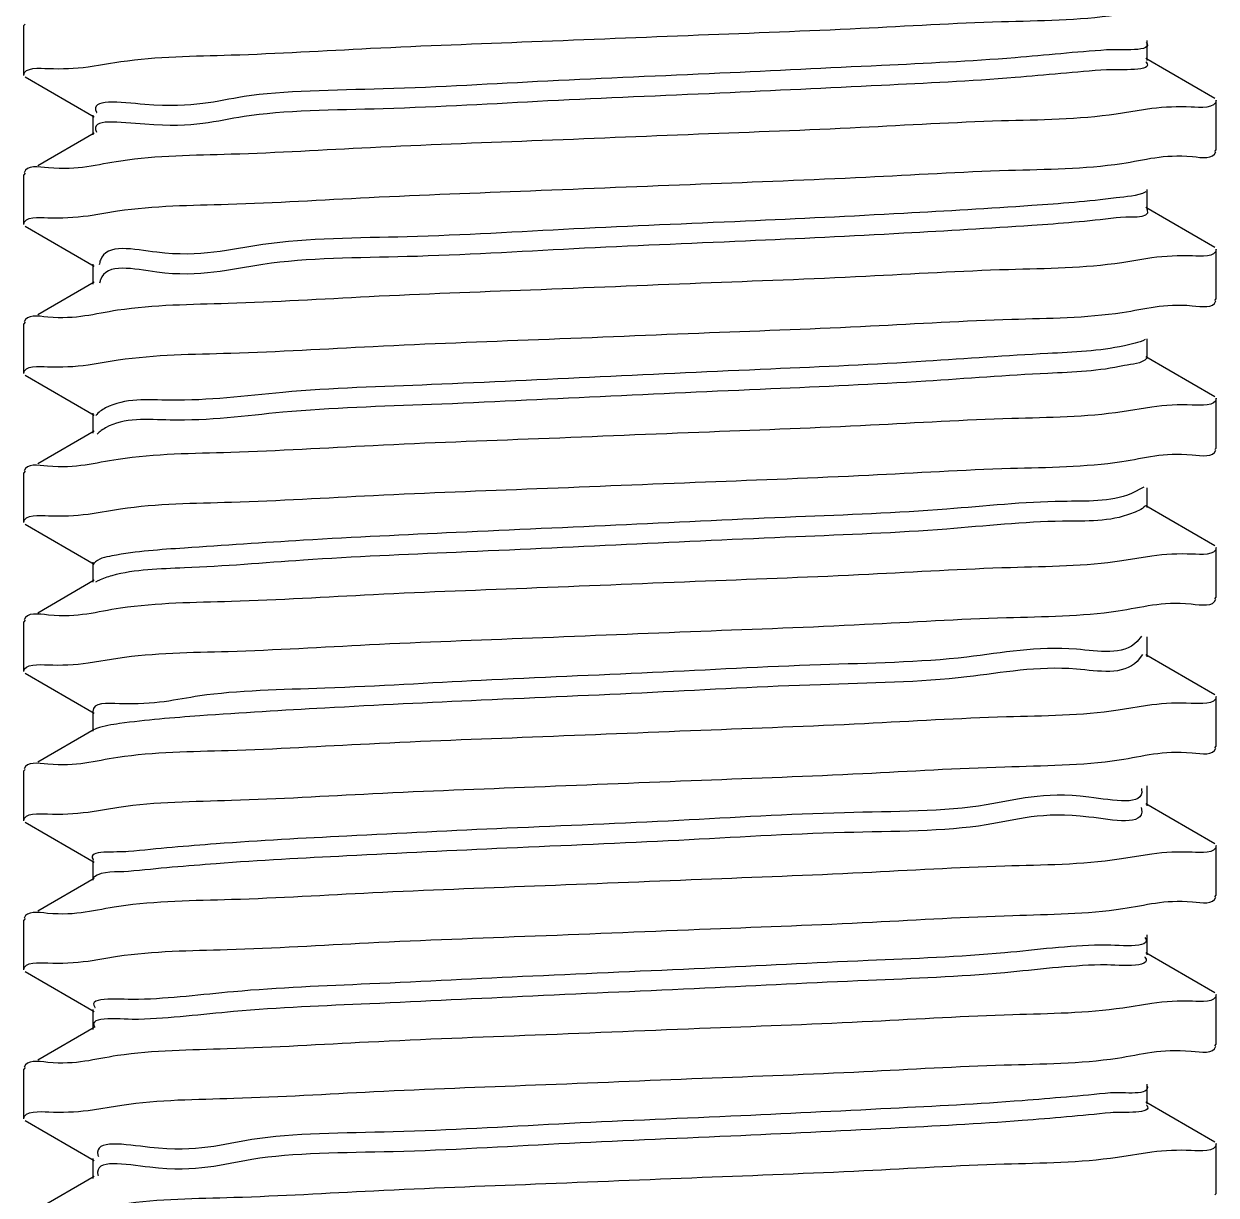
# Model space of a CAD drawing. Header units: millimetres. Extents: x -633009578 to 5705885, y -633235091 to 2571734.
# Drawn here: x 2454248.4 to 2454355.8, y 2001373.7 to 2001479.2 of the extents above; entities that cross this region are included whole.
import ezdxf

# ---------------------------------------------------------------- set-up
doc = ezdxf.new("R2010")
doc.units = ezdxf.units.MM
doc.header["$LTSCALE"] = 1000
doc.header["$MEASUREMENT"] = 0
doc.layers.get('0').update_dxf_attribs({"color": 9})
doc.layers.add('E-WIRE-系统', color=3, linetype='Continuous')

# ---------------------------------------------------------------- blocks, each defined once
blk = doc.blocks.new('G$CF4FACE3C')
at = {"layer": 'E-WIRE-系统'}
for p, q in [((-9834.295830443967, 4525.868833800429), (-9834.410707910778, 4525.735922302236)), ((-9834.410707910778, 4521.690281652263), (-9834.410707910778, 4525.735922302236)), ((-9742.921136794146, 4522.903973853565), (-9742.921136794146, 4524.522230100352)), ((-9829.173313749256, 4522.385586780147), (-9826.525465380168, 4522.806704020943)), ((-9737.430210183142, 4519.800372849568), (-9743.050910881022, 4523.054186499561)), ((-9834.295780488988, 4521.557341265609), (-9828.675176079152, 4518.303583316039)), ((-9742.558079106733, 4518.986837566714), (-9745.45056950464, 4518.532961154939)), ((-9737.315332685597, 4515.62182070117), (-9737.315332685597, 4519.667461348348)), ((-9828.804903831799, 4518.45376914728), (-9828.804903831799, 4516.835512901074)), ((-9828.675129754702, 4516.985725546954), (-9833.275768600171, 4514.322271605488)), ((-9737.430260146968, 4515.488880313816), (-9737.315332685597, 4515.62182070117)), ((-9834.295830443967, 4513.731911896612), (-9834.410707910778, 4513.599000396556)), ((-9834.410707910778, 4509.553359768935), (-9834.410707910778, 4513.599000396556)), ((-9742.921136794146, 4510.767051949049), (-9742.921136794146, 4512.385308195255)), ((-9829.179766550427, 4510.263426778023), (-9826.77248811163, 4510.65166073374)), ((-9737.430210183142, 4507.66345096624), (-9743.050910881022, 4510.917264594347)), ((-9834.295780488988, 4509.420419361326), (-9828.675176079152, 4506.166661410942)), ((-9737.315332685597, 4503.484898805735), (-9737.315332685597, 4507.530539444531)), ((-9828.804903831799, 4506.316847243463), (-9828.804903831799, 4504.69859099586)), ((-9742.547235379927, 4506.824192642351), (-9745.007324954728, 4506.428271240438)), ((-9828.675129754702, 4504.848803642555), (-9833.275768600171, 4502.185349701787)), ((-9828.206113582477, 4504.945263574249), (-9828.247637913562, 4504.769589730073)), ((-9737.430260146968, 4503.351958408719), (-9737.315332685597, 4503.484898805735)), ((-9834.295830443967, 4501.594990003272), (-9834.410707910778, 4501.46207849076)), ((-9834.410707910778, 4497.416437864653), (-9834.410707910778, 4501.46207849076)), ((-9742.921136794146, 4498.630130045232), (-9742.921136794146, 4500.248386290274)), ((-9829.179302059114, 4498.124189436669), (-9826.74039849313, 4498.517107872525)), ((-9737.430210183142, 4495.526529040304), (-9743.050910881022, 4498.78034269053)), ((-9834.295780488988, 4497.283497466124), (-9828.675176079152, 4494.029739507125)), ((-9742.546483693179, 4494.683899774333), (-9744.958255425561, 4494.29496909061)), ((-9737.315332685597, 4491.347976901452), (-9737.315332685597, 4495.393617538852)), ((-9828.804903831799, 4494.179925338249), (-9828.804903831799, 4492.561669102521)), ((-9828.675129754702, 4492.711881736876), (-9833.275768600171, 4490.048427839414)), ((-9828.264712940669, 4492.646394347074), (-9828.446766039124, 4492.48512993881)), ((-9828.208617828786, 4492.690205814433), (-9828.264712940669, 4492.646394347074)), ((-9737.430260146968, 4491.215036514797), (-9737.315332685597, 4491.347976901452)), ((-9834.295830443967, 4489.458068088279), (-9834.410707910778, 4489.325156587642)), ((-9834.410707910778, 4485.279515959439), (-9834.410707910778, 4489.325156587642)), ((-9743.19283567369, 4488.151442119502), (-9744.218441538513, 4487.635446153348)), ((-9742.921136794146, 4486.493208148982), (-9742.921136794146, 4488.111464386457)), ((-9829.173208279768, 4485.975183078554), (-9826.534585822606, 4486.39527391002)), ((-9737.430210183142, 4483.389607135789), (-9743.050910881022, 4486.64342078683)), ((-9834.295780488988, 4485.146575562307), (-9828.675176079152, 4481.892817602726)), ((-9737.315332685597, 4479.211054996471), (-9737.315332685597, 4483.256695635035)), ((-9828.804903831799, 4482.0430034335), (-9828.804903831799, 4480.424747197074)), ((-9742.547749852063, 4482.549737456138), (-9745.000600822037, 4482.154922845308)), ((-9828.675129754702, 4480.574959833059), (-9833.275768600171, 4477.911505934433)), ((-9828.392825158779, 4480.537645566626), (-9828.588045890676, 4480.434082270251)), ((-9828.316369093256, 4480.572429339518), (-9828.392825158779, 4480.537645566626)), ((-9737.430260146968, 4479.078114609816), (-9737.315332685597, 4479.211054996471)), ((-9834.295830443967, 4477.321146182599), (-9834.410707910778, 4477.188234682544)), ((-9834.410707910778, 4473.14259405504), (-9834.410707910778, 4477.188234682544)), ((-9743.391695093364, 4476.036534612416), (-9743.748052475974, 4475.594849012443)), ((-9742.921136794146, 4474.356286245165), (-9742.921136794146, 4475.97454248264)), ((-9829.179563649697, 4473.852432568441), (-9826.770078399219, 4474.241073058802)), ((-9743.319198021432, 4474.548629585537), (-9743.748052475974, 4473.976592743653)), ((-9737.430210183142, 4471.252685230691), (-9743.050910881022, 4474.50649890292)), ((-9834.295780488988, 4473.009653658024), (-9828.675176079152, 4469.75589569693)), ((-9742.555262250826, 4470.43043055397), (-9745.300601985073, 4469.996087291162)), ((-9737.315332685597, 4467.074133092654), (-9737.315332685597, 4471.119773730636)), ((-9828.804903831799, 4469.906081529683), (-9828.804903831799, 4468.287825293257)), ((-9828.675129754702, 4468.438037939719), (-9833.275768600171, 4465.774583988008)), ((-9828.48794185021, 4468.503614449059), (-9828.668999039335, 4468.426468784106)), ((-9737.430260146968, 4466.941192705999), (-9737.315332685597, 4467.074133092654)), ((-9834.295830443967, 4465.184224278084), (-9834.410707910778, 4465.051312779426)), ((-9834.410707910778, 4461.005672129453), (-9834.410707910778, 4465.051312779426)), ((-9743.393487676047, 4463.616444227868), (-9743.38236782956, 4463.55425189028)), ((-9742.921136794146, 4462.219364341348), (-9742.921136794146, 4463.837620599312)), ((-9829.178680365905, 4461.710441312869), (-9826.688790189335, 4462.110142724472)), ((-9743.414189709583, 4462.083690815722), (-9743.38236782956, 4461.935995653854)), ((-9737.430210183142, 4459.115763325593), (-9743.050910881022, 4462.369576996542)), ((-9834.295780488988, 4460.872731742798), (-9828.675176079152, 4457.618973803241)), ((-9737.315332685597, 4454.937211176264), (-9737.315332685597, 4458.982851836947)), ((-9828.804903831799, 4457.769159635645), (-9828.804903831799, 4456.150903388858)), ((-9742.551363011124, 4458.288064017077), (-9745.199968003435, 4457.866473686416)), ((-9828.675129754702, 4456.301116035436), (-9833.275768600171, 4453.637662084191)), ((-9737.430260146968, 4454.804270791006), (-9737.315332685597, 4454.937211176264)), ((-9834.295830443967, 4453.047302374383), (-9834.410707910778, 4452.914390884922)), ((-9834.410707910778, 4448.868750246824), (-9834.410707910778, 4452.914390884922)), ((-9742.921136794146, 4450.082442436251), (-9742.921136794146, 4451.700698695029)), ((-9829.180044150446, 4449.579904002487), (-9826.788768208353, 4449.965847598971)), ((-9737.430210183142, 4446.978841442964), (-9743.050910881022, 4450.232655092725)), ((-9834.295780488988, 4448.735809838981), (-9828.675176079152, 4445.482051900006)), ((-9742.545255518286, 4446.133247570251), (-9744.912351074629, 4445.750677387114)), ((-9737.315332685597, 4442.800289283856), (-9737.315332685597, 4446.845929932431)), ((-9828.804903831799, 4445.632237732527), (-9828.804903831799, 4444.013981484459)), ((-9828.675129754702, 4444.164194129757), (-9833.275768600171, 4441.500740221934)), ((-9737.430260146968, 4442.667348885443), (-9737.315332685597, 4442.800289283856)), ((-9834.295830443967, 4440.910380480578), (-9834.410707910778, 4440.777468980523)), ((-9834.410707910778, 4436.731828342308), (-9834.410707910778, 4440.777468980523)), ((-9742.921136794146, 4437.945520531852), (-9742.921136794146, 4439.563776769559)), ((-9829.17095800303, 4437.420985630248), (-9826.422137443908, 4437.855753828655)), ((-9737.430210183142, 4434.841919537866), (-9743.050910881022, 4438.095733188209)), ((-9834.295780488988, 4436.598887945293), (-9828.675176079152, 4433.345129995607)), ((-9737.315332685597, 4430.66336737934), (-9737.315332685597, 4434.709008027334)), ((-9828.804903831799, 4433.495315815671), (-9828.804903831799, 4431.877059579943)), ((-9742.556194119854, 4434.023188391118), (-9745.360450072447, 4433.580995142227)), ((-9828.675129754702, 4432.027272215928), (-9833.275768600171, 4429.363818316837)), ((-9737.430260146968, 4430.530426991521), (-9737.315332685597, 4430.66336737934))]:
    blk.add_line(p, q, dxfattribs=at)
for points, start_tangent, end_tangent in [([(-9826.525465381332, 4522.806704020943), (-9817.538573611062, 4523.351437412784), (-9806.169888439123, 4523.890891470131), (-9793.043143588351, 4524.43777222163), (-9779.475421414012, 4524.979405708495), (-9766.283437009435, 4525.526392785483), (-9754.798492020462, 4526.065730251255), (-9745.450569506036, 4526.62424243032)], (0.9892621185660496, 0.1461521835961982), (0.9892902315689036, 0.1459617680166005)), ([(-9746.244857417652, 4523.757237535552), (-9753.695424706908, 4523.123521855683), (-9764.577233824413, 4522.489806237048), (-9777.729547807481, 4521.856090588495), (-9791.749440157088, 4521.222374971141), (-9805.141441971762, 4520.588659344125), (-9816.477059812983, 4519.954943685443), (-9824.547150018625, 4519.321228056564), (-9828.490894964663, 4518.687512396602), (-9828.471394693479, 4518.653040304664)], (-0.9977996236733992, -0.0663016666318321), (0.5129157916369126, -0.8584389265405323)), ([(-9743.023178979056, 4524.394592333236), (-9746.244857417652, 4523.757237535552)], (0.6314956095733805, -0.7753794523259016), (-0.9977996237884895, -0.06630166488475162)), ([(-9743.038347665453, 4522.793592875241), (-9743.020266439533, 4522.772696896223), (-9746.244857417652, 4522.138981268508)], (0.6855782329955709, -0.7279989604034532), (-0.9977996234175907, -0.06630167046446594)), ([(-9834.410707910778, 4521.690281652263), (-9832.40677434532, 4522.247219071607)], (0, 1.000000000000516), (0.9992283653508472, -0.03927688731236167)), ([(-9832.40677434532, 4522.247219071607), (-9829.173313749256, 4522.38558678038)], (0.999228365015791, -0.03927689585440395), (0.9918130107597952, 0.1276986753593946)), ([(-9746.244857417652, 4522.138981268508), (-9753.695424706908, 4521.505265618558), (-9764.577233824413, 4520.871549990843), (-9777.729547807481, 4520.237834320986), (-9791.749440157088, 4519.604118714342), (-9805.141441971762, 4518.970403087209), (-9816.477059812983, 4518.336687427596), (-9824.547150018625, 4517.70297180966), (-9828.490894964663, 4517.069256140036)], (-0.9977996236716723, -0.06630166665066609), (0.4700278503034333, -0.8826515846814387)), ([(-9739.357972592814, 4519.105133029516), (-9742.558079106733, 4518.986837566714)], (-0.9991220558176864, 0.0418941234514105), (-0.9928048543359373, -0.119743564368468)), ([(-9737.315332685597, 4519.667461348581), (-9739.357972592814, 4519.105133029516)], (0, -0.9999999999999976), (-0.999122055896079, 0.04189412159169558)), ([(-9745.450569506036, 4518.532961154939), (-9754.798492020462, 4517.974448974244), (-9766.283437009435, 4517.435111519182), (-9779.475421414012, 4516.888124432298), (-9793.043143588351, 4516.346490944852), (-9806.169888439123, 4515.799610193935), (-9817.538573611062, 4515.260156136239), (-9826.525465381332, 4514.715422766982)], (-0.9892902315691239, -0.1459617680168336), (-0.9892621185682998, -0.1461521835808013)), ([(-9828.495539883152, 4517.078128065914), (-9828.490894964663, 4517.069256140036)], (0.4575139749596397, -0.8892024307037873), (0.4700268008763278, -0.8826521436107816)), ([(-9745.007324954728, 4514.51955250802), (-9739.255131435813, 4515.073929227539), (-9737.33938389225, 4515.459331683698)], (0.9890598854422985, 0.1475145518515115), (0.3092173289230281, 0.9509914003261402)), ([(-9826.525465381332, 4514.715422766982), (-9832.40677434532, 4514.155937814619), (-9834.387767712586, 4513.760502647958)], (-0.9892621187240208, -0.14615218252982), (-0.2969534267559162, -0.9548919636993679)), ([(-9826.772488110699, 4510.651660733856), (-9817.783328192076, 4511.201627781149), (-9806.287218130892, 4511.748826742871), (-9793.155578865437, 4512.296326114563), (-9779.28910671454, 4512.849963989924), (-9765.84452861175, 4513.408597492496), (-9754.222784780199, 4513.958811425953), (-9745.007324954728, 4514.51955250802)], (0.9890962646520455, 0.1472704289791257), (0.989059885429645, 0.147514551940149)), ([(-9743.035654446343, 4512.207926116535), (-9745.468397793127, 4511.716640393832)], (-0.8727772854999568, -0.488118643276727), (-0.9909104624770929, -0.1345230662434258)), ([(-9745.468397793127, 4511.716640393832), (-9752.317428698996, 4511.082924766117), (-9762.74468901055, 4510.449209096492), (-9775.637927404605, 4509.815493489848), (-9789.62185243261, 4509.181777819875), (-9803.204831665847, 4508.54806220287), (-9814.938000655267, 4507.914346574456), (-9823.569809772074, 4507.280630915659), (-9828.17952429573, 4506.646915296675), (-9828.267074792879, 4506.25695134711)], (-0.9909104626906663, -0.1345230646791417), (-0.1106818409217996, -0.9938558899969684)), ([(-9834.410707910778, 4509.553359768935), (-9832.466527598444, 4510.101873869658)], (0, 0.9999999999993514), (0.9993584967694645, -0.03581333459143601)), ([(-9832.466527598444, 4510.101873869658), (-9829.179766551591, 4510.263426778023)], (0.9993584969182201, -0.03581333042864161), (0.9907634817842679, 0.1356013390872779)), ([(-9745.468397793127, 4510.098384147626), (-9752.317428698996, 4509.464668518747), (-9762.74468901055, 4508.830952860531), (-9775.637927404605, 4508.19723723107), (-9789.62185243261, 4507.563521572971), (-9803.204831665847, 4506.929805944092), (-9814.938000655267, 4506.296090327553), (-9823.569809772074, 4505.662374667008), (-9828.17952429573, 4505.028659039875), (-9828.194445993053, 4504.983769366634)], (-0.9909104626633141, -0.1345230648785578), (-0.3014814456780232, -0.9534720435349751)), ([(-9742.939055191819, 4510.755848971428), (-9742.928166384343, 4510.732099744375), (-9745.468397793127, 4510.098384147626)], (0.5301348120459758, -0.8479133687980952), (-0.990910462137851, -0.1345230687497986)), ([(-9737.315332685597, 4507.530539444764), (-9739.255131435813, 4506.982647960656)], (0, -1.000000000000476), (-0.9993548077206076, 0.03591612849069213)), ([(-9745.007324954728, 4506.428271240438), (-9754.222784780199, 4505.867530138581), (-9765.84452861175, 4505.317316227476), (-9779.28910671454, 4504.758682713611), (-9793.155578865437, 4504.205044848262), (-9806.287218130892, 4503.6575454782), (-9817.783328192076, 4503.11034652486), (-9826.772488110699, 4502.560379456845)], (-0.989059885432684, -0.1475145519179885), (-0.9890962646536425, -0.1472704289678246)), ([(-9739.255131435813, 4506.982647960656), (-9742.547235379927, 4506.824192642584)], (-0.999354807783236, 0.03591612673442624), (-0.9909746306386085, -0.1340495484110159)), ([(-9828.194445993053, 4504.983769366634), (-9828.206113582477, 4504.945263574249)], (-0.3014815877586687, -0.9534719986955116), (-0.2786259319997066, -0.9603997032663166)), ([(-9744.958255425561, 4502.38625035563), (-9739.26307307207, 4502.935879359371), (-9737.339267256204, 4503.3225084109)], (0.9890862293011506, 0.1473378125465279), (0.3079255267271538, 0.9514104634649528)), ([(-9826.772488110699, 4502.560379456845), (-9832.466527598444, 4502.010592593462), (-9834.386728670914, 4501.624468719005)], (-0.9890962651272084, -0.1472704257873822), (-0.3084878478302377, -0.9512282837169436)), ([(-9826.74039849313, 4498.517107872758), (-9817.56700577191, 4499.076100310427), (-9805.953965201275, 4499.626495557022), (-9792.489477487048, 4500.18618436798), (-9778.569676061627, 4500.741964088636), (-9765.462611230556, 4501.288388621761), (-9753.963816677686, 4501.835516593303), (-9744.958255425561, 4502.38625035563)], (0.9890585497204976, 0.1475235073623299), (0.989086229561332, 0.147337810802749)), ([(-9744.792365625734, 4499.676043253043), (-9751.02283231169, 4499.042327624862), (-9760.96962000453, 4498.408611996565), (-9773.571728197392, 4497.774896348943), (-9787.484919653507, 4497.141180720064), (-9801.225106928963, 4496.507465061382), (-9813.326656505698, 4495.873749432387), (-9822.498724508332, 4495.240033804672), (-9827.762948077172, 4494.60631815542), (-9828.545482423156, 4493.990036698407)], (-0.9756922870820914, -0.2191450682283989), (-0.5906480075399165, -0.8069293223009861)), ([(-9743.096704126569, 4500.182385685272), (-9744.792365625734, 4499.676043253043)], (-0.8782443071533445, -0.4782122300315965), (-0.9756922863196688, -0.2191450716282216)), ([(-9742.96126061352, 4498.663552251994), (-9744.792365625734, 4498.057786984486)], (-0.640022603275848, -0.7683560810571559), (-0.9756922860693152, -0.2191450727354833)), ([(-9834.410707910778, 4497.416437864653), (-9832.472985218512, 4497.964034089935)], (0, 0.9999999999996163), (0.9993615802190517, -0.03572718828750207)), ([(-9832.472985218512, 4497.964034089935), (-9829.179302060744, 4498.124189436669)], (0.9993615800578755, -0.03572719278344508), (0.9908854934837875, 0.1347068624904439)), ([(-9744.792365625734, 4498.057786984486), (-9751.02283231169, 4497.424071377842), (-9760.96962000453, 4496.790355748846), (-9773.571728197392, 4496.156640090863), (-9787.484919653507, 4495.522924463847), (-9801.225106928963, 4494.889208803885), (-9813.326656505698, 4494.255493185599), (-9822.498724508332, 4493.621777557186), (-9827.762948077172, 4492.988061898388), (-9828.208617828786, 4492.690205814433)], (-0.975692287078307, -0.2191450682467137), (-0.7947539915668466, -0.6069317036473612)), ([(-9739.26307307207, 4494.844598092954), (-9742.546483693179, 4494.683899774333)], (-0.9993523945035623, 0.03598321274757863), (-0.9907914008999834, -0.1353971931088526)), ([(-9737.315332685597, 4495.393617538852), (-9739.26307307207, 4494.844598092954)], (0, -1.000000000000396), (-0.9993523946002809, 0.03598321009132318)), ([(-9744.958255425561, 4494.29496909061), (-9753.963816677686, 4493.744235349237), (-9765.462611230556, 4493.197107345681), (-9778.569676061627, 4492.650682821753), (-9792.489477487048, 4492.094903089921), (-9805.953965201275, 4491.53521429142), (-9817.56700577191, 4490.984819033532), (-9826.74039849313, 4490.425826606923)], (-0.989086229563653, -0.1473378107873473), (-0.9890585497246064, -0.1475235073363139)), ([(-9745.000600822037, 4490.246204131632), (-9739.276670911117, 4490.797031285125), (-9737.339027676266, 4491.18578919326)], (0.9890805668970454, 0.1473758195426018), (0.3052769744362384, 0.9522636026226899)), ([(-9826.74039849313, 4490.425826606923), (-9832.472985218512, 4489.87275281176), (-9834.386631407775, 4489.487628910341)], (-0.9890585493652898, -0.14752350974202), (-0.3095642420084073, -0.9508785306588804)), ([(-9826.534585822606, 4486.39527391002), (-9817.507997870911, 4486.942276476417), (-9805.934865206014, 4487.490408398095), (-9792.629176568473, 4488.043650362757), (-9778.887368567754, 4488.592262802296), (-9765.608809602913, 4489.145061097573), (-9754.058422528906, 4489.693606796791), (-9745.000600822037, 4490.246204131632)], (0.9892085678984418, 0.1465141945235009), (0.9890805668674008, 0.1473758197443533)), ([(-9744.218441538513, 4487.635446153348), (-9749.81485415413, 4487.00173048221), (-9759.256439912599, 4486.36801485566), (-9771.536087075947, 4485.734299248667), (-9785.343954566168, 4485.100583579158), (-9799.207189605338, 4484.466867960175), (-9811.647033422487, 4483.833152290317), (-9821.336557115428, 4483.199436663417), (-9827.24220202514, 4482.565721045481), (-9828.713601928204, 4481.956176961889)], (-0.9292525379913097, -0.3694451524074926), (-0.6891235616912962, -0.7246438550884777)), ([(-9834.410707910778, 4485.279515959439), (-9832.397713276092, 4485.837719902047)], (0, 0.9999999999999494), (0.999215715310397, -0.03959740239703102)), ([(-9832.397713276092, 4485.837719902047), (-9829.173208279768, 4485.975183078554)], (0.9992157151112273, -0.03959740743308897), (0.9918122302139389, 0.1277047375731132)), ([(-9744.218441538513, 4486.017189885839), (-9749.81485415413, 4485.383474236587), (-9759.256439912599, 4484.749758607592), (-9771.536087075947, 4484.116042991169), (-9785.343954566168, 4483.482327320497), (-9799.207189605338, 4482.848611692898), (-9811.647033422487, 4482.214896043413), (-9821.336557115428, 4481.581180427456), (-9827.24220202514, 4480.947464797995), (-9828.316369093256, 4480.572429339518)], (-0.9292525380468681, -0.3694451522672155), (-0.9149811064816081, -0.4034966849682571)), ([(-9743.078358443221, 4486.634208262782), (-9744.218441538513, 4486.017189885839)], (-0.6676573389002008, -0.7444687218506194), (-0.9292525414241086, -0.3694451437692312)), ([(-9737.315332685597, 4483.256695635035), (-9739.276670911117, 4482.705750017543)], (0, -1.000000000000312), (-0.9993250855732486, 0.03673381741239919)), ([(-9745.000600822037, 4482.154922845308), (-9754.058422528906, 4481.60232551943), (-9765.608809602913, 4481.053779821726), (-9778.887368567754, 4480.500981546822), (-9792.629176568473, 4479.952369095176), (-9805.934865206014, 4479.399127132492), (-9817.507997870911, 4478.850995200337), (-9826.534585822606, 4478.303992633708)], (-0.989080566865559, -0.1473758197553229), (-0.9892085678981078, -0.1465141945235744)), ([(-9739.276670911117, 4482.705750017543), (-9742.547749852063, 4482.549737456138)], (-0.999325085188589, 0.03673382790249812), (-0.9909880995496405, -0.1339499404618882)), ([(-9745.300601986004, 4478.087368567125), (-9739.346775800921, 4478.650280977366), (-9737.337839302141, 4479.049894641154)], (0.9892629412190675, 0.1461466151837063), (0.2920318981375325, 0.9564085792541528)), ([(-9826.534585822606, 4478.303992633708), (-9832.397713276092, 4477.746438614675), (-9834.387905991403, 4477.349616332212)], (-0.9892085676991617, -0.1465141958686977), (-0.2954050366979857, -0.9553721077643005)), ([(-9826.770078400383, 4474.241073058802), (-9817.761412427295, 4474.79201909469), (-9806.267590621952, 4475.338921814342), (-9792.997818097938, 4475.891907965881), (-9779.275940988446, 4476.439727003453), (-9765.957696461352, 4476.992892060895), (-9754.395037393784, 4477.539027250255), (-9745.300601986004, 4478.087368567125)], (0.989079301522059, 0.1473843115825329), (0.9892629415009423, 0.1461466132792085)), ([(-9743.74805247481, 4475.594849012443), (-9748.696497395402, 4474.961133383564), (-9757.609407990472, 4474.327417714405), (-9769.536064999644, 4473.693702085526), (-9783.204279969446, 4473.059986478183), (-9797.156096573919, 4472.426270817989), (-9809.903307201574, 4471.792555191205), (-9820.086196938064, 4471.15883952193), (-9826.618580851238, 4470.525123892934), (-9828.80497467611, 4469.906082922011)], (-0.704596705231966, -0.7096079783773059), (-0.01933891516095092, -0.9998129856939452)), ([(-9834.410707910778, 4473.14259405504), (-9832.461775745964, 4473.691782602691)], (0, 0.9999999999998741), (0.9993509861860087, -0.0360223043276809)), ([(-9832.461775745964, 4473.691782602691), (-9829.179563651327, 4473.852432568674)], (0.9993509859817165, -0.03602230997411932), (0.9907861488932836, 0.1354356199835359)), ([(-9743.74805247481, 4473.976592743653), (-9748.696497395402, 4473.342877137125), (-9757.609407990472, 4472.709161467385), (-9769.536064999644, 4472.075445849565), (-9783.204279969446, 4471.441730231862), (-9797.156096573919, 4470.80801455141), (-9809.903307201574, 4470.174298933707), (-9820.086196938064, 4469.540583274211), (-9826.618580851238, 4468.906867656508), (-9828.48794185021, 4468.503614449291)], (-0.7045967050554229, -0.7096079785530939), (-0.9414308507670326, -0.3372060990345923)), ([(-9739.346775800921, 4470.558999722591), (-9742.555262250826, 4470.43043055397)], (-0.9991678652335891, 0.04078697200753509), (-0.9922493883400162, -0.1242624293084288)), ([(-9737.315332685597, 4471.119773730868), (-9739.346775800921, 4470.558999722591)], (0, -0.9999999999997589), (-0.9991678653540274, 0.04078696904407258)), ([(-9745.300601986004, 4469.996087291162), (-9754.395037393784, 4469.447745983605), (-9765.957696461352, 4468.901610785397), (-9779.275940988446, 4468.348445738433), (-9792.997818097938, 4467.800626710174), (-9806.267590621952, 4467.247640537447), (-9817.761412427295, 4466.700737828854), (-9826.770078400383, 4466.149791802512)], (-0.9892629415049037, -0.1461466132528619), (-0.9890793015206188, -0.1473843115938624)), ([(-9745.199968003435, 4465.957754951436), (-9739.271371122682, 4466.523937412305), (-9737.339054490207, 4466.911921155872)], (0.9891949403201005, 0.1466061732818803), (0.3055874208445896, 0.9521640238007003)), ([(-9826.770078400383, 4466.149791802512), (-9832.461775745964, 4465.600501327077), (-9834.386809498305, 4465.213634850457)], (-0.9890793013756684, -0.1473843125613502), (-0.3075945830208421, -0.9515175103466402)), ([(-9826.688790189335, 4462.110142724472), (-9817.493531594286, 4462.669191554305), (-9805.995416750899, 4463.2139177114), (-9792.81413945416, 4463.762372554629), (-9779.225387751358, 4464.304835480289), (-9766.088392948266, 4464.850272390409), (-9754.53692743741, 4465.394703363301), (-9745.199968003435, 4465.957754951436)], (0.9891402071752804, 0.1469749997430063), (0.9891949405590849, 0.146606171672554)), ([(-9743.38236782956, 4463.55425189028), (-9747.670542478096, 4462.920536242309), (-9756.032618978526, 4462.286820624955), (-9767.576634291327, 4461.653104964993), (-9781.071215417236, 4461.019389336696), (-9795.076927155955, 4460.385673719458), (-9808.09981308342, 4459.751958049019), (-9818.750752570573, 4459.118242431781), (-9825.893634935142, 4458.484526761458)], (0.14718287166067, -0.9891092974443016), (-0.9948466638909749, -0.1013909036599561)), ([(-9834.410707910778, 4461.005672129453), (-9832.485007562675, 4461.55155553529)], (0, 0.9999999999999859), (0.9993714946119867, -0.03544877653078624)), ([(-9832.485007562675, 4461.55155553529), (-9829.178680365905, 4461.710441312869)], (0.9993714947612359, -0.03544877233019844), (0.9910461592066695, 0.1335197001277246)), ([(-9743.38236782956, 4461.935995653854), (-9747.670542478096, 4461.302279974101), (-9756.032618978526, 4460.668564367457), (-9767.576634291327, 4460.03484870831), (-9781.071215417236, 4459.401133079198), (-9795.076927155955, 4458.767417461961), (-9808.09981308342, 4458.133701780927), (-9818.750752570573, 4457.499986185576), (-9825.893634935142, 4456.866270515718)], (0.1471828716653067, -0.9891092974434665), (-0.9948466638913576, -0.101390903659777)), ([(-9825.893634935142, 4458.484526761458), (-9828.766545697581, 4457.850811134442), (-9828.74557127431, 4457.823263089173)], (-0.9948466637280712, -0.1013909052734537), (0.6737953104108833, -0.7389180467615581)), ([(-9737.315332685597, 4458.982851837063), (-9739.271371122682, 4458.432656157762)], (0, -1.000000000000354), (-0.9992992840649416, 0.03742914465360422)), ([(-9745.199968003435, 4457.866473686416), (-9754.53692743741, 4457.303422096418), (-9766.088392948266, 4456.758991135168), (-9779.225387751358, 4456.21355421457), (-9792.81413945416, 4455.671091298223), (-9805.995416750899, 4455.122636455577), (-9817.493531594286, 4454.577910288353), (-9826.688790189335, 4454.018861448625)], (-0.9891949405588951, -0.1466061716725467), (-0.9891402071753702, -0.1469749997431996)), ([(-9739.271371122682, 4458.432656157762), (-9742.551363011124, 4458.288064017077)], (-0.9992992840086017, 0.03742914612012842), (-0.991717049490196, -0.1284417912921037)), ([(-9825.893634935142, 4456.866270515718), (-9828.731381112244, 4456.368020251975)], (-0.9948466640338162, -0.1013909022536246), (-0.7654126293202743, -0.643539825400063)), ([(-9744.912351075793, 4453.841958642821), (-9739.253609391395, 4454.389536196017), (-9737.339441748569, 4454.774674299406)], (0.9890759299362243, 0.1474069361357309), (0.3098485167497401, 0.9507859363014658)), ([(-9826.688790189335, 4454.018861448625), (-9832.485007562675, 4453.460274268757), (-9834.386440823087, 4453.077023160295)], (-0.9891402072234111, -0.1469749994203637), (-0.3116685699097511, -0.950190876893551)), ([(-9826.788768208353, 4449.965847598971), (-9817.852503031492, 4450.513362187659), (-9806.345364380162, 4451.061666244641), (-9792.77226104727, 4451.627134174458), (-9778.497250673128, 4452.197191603831), (-9765.307179181604, 4452.747521951213), (-9753.870897939894, 4453.29273886478), (-9744.912351075793, 4453.841958642821)], (0.989097203669227, 0.1472641222229446), (0.9890759299620007, 0.1474069359647738)), ([(-9746.739540073555, 4450.879939100123), (-9754.529993036296, 4450.246223481488), (-9765.66266642278, 4449.612507854472), (-9778.950064062607, 4448.978792194859), (-9792.97485050885, 4448.345076577505), (-9806.241034754785, 4447.711360907531), (-9817.33354405919, 4447.077645290527), (-9825.069166589295, 4446.44392966351)], (-0.9997760764608034, -0.02116121303907096), (-0.9995723843879877, -0.02924121010848891)), ([(-9743.11541801691, 4451.504297928885), (-9746.739540073555, 4450.879939100123)], (0.5821163335658668, -0.8131055123385884), (-0.9997760763927336, -0.02116121622004945)), ([(-9743.13372093509, 4449.909987576888), (-9743.122296777088, 4449.895398513065), (-9746.739540073555, 4449.261682853103)], (0.6299988435751555, -0.776596070805798), (-0.9997760763970983, -0.02116121602197971)), ([(-9834.410707910778, 4448.868750246824), (-9832.464769692859, 4449.417513922905)], (0, 1.000000000000147), (0.999358893608679, -0.03580225920489484)), ([(-9832.464769692859, 4449.417513922905), (-9829.180044150446, 4449.579904002487)], (0.9993588934401477, -0.03580226392816964), (0.9907020123981276, 0.1360497064672828)), ([(-9746.739540073555, 4449.261682853103), (-9754.529993036296, 4448.627967225388), (-9765.66266642278, 4447.994251597091), (-9778.950064062607, 4447.360535939108), (-9792.97485050885, 4446.726820320007), (-9806.241034754785, 4446.093104650849), (-9817.33354405919, 4445.459389022435), (-9825.069166589295, 4444.825673415791)], (-0.9997760764608855, -0.02116121303742685), (-0.9995723843877696, -0.02924121011405258)), ([(-9825.069166589295, 4446.44392966351), (-9828.622761559207, 4445.810213992256), (-9828.610857707681, 4445.795507005765)], (-0.9995723844749324, -0.02924120711463482), (0.6438173784278787, -0.7651791839415936)), ([(-9739.253609391395, 4446.298254930298), (-9742.545255518286, 4446.133247570368)], (-0.9993739123936811, 0.03538054871022112), (-0.9905917663284789, -0.1368501095463393)), ([(-9737.315332685597, 4446.845929932431), (-9739.253609391395, 4446.298254930298)], (0, -1.000000000000068), (-0.9993739121769799, 0.03538055481259218)), ([(-9825.069166589295, 4444.825673415791), (-9828.628192755627, 4444.199101864477)], (-0.9995723844076891, -0.02924120945350341), (0.5967673869591466, -0.8024142856785063)), ([(-9744.912351075793, 4445.750677387114), (-9753.870897939894, 4445.201457598596), (-9765.307179181604, 4444.65624068433), (-9778.497250673128, 4444.105910327635), (-9792.77226104727, 4443.535852908273), (-9806.345364380162, 4442.97038497834), (-9817.852503031492, 4442.422080910066), (-9826.788768208353, 4441.874566331506)], (-0.9890759299636996, -0.1474069359533321), (-0.9890972036693878, -0.1472641222230754)), ([(-9745.360450072447, 4441.672276408062), (-9739.343383925734, 4442.239986908739), (-9737.337873130804, 4442.639098702115)], (0.9892856399108751, 0.1459928856667478), (0.2924155538741247, 0.9562913488327157)), ([(-9826.788768208353, 4441.874566331506), (-9832.464769692859, 4441.326232655323), (-9834.386752700899, 4440.939838819322)], (-0.9890972034892628, -0.1472641234287772), (-0.3082210535837308, -0.9513147650109248)), ([(-9826.422137443908, 4437.855753828655), (-9817.307669198839, 4438.405075044488), (-9805.90452305926, 4438.944046458811), (-9792.746069164947, 4439.491265106597), (-9779.17141942447, 4440.03315953596), (-9765.996280106483, 4440.580443483661), (-9754.570960737532, 4441.119087716332), (-9745.360450072447, 4441.672276408062)], (0.9892788768592461, 0.1460387065153218), (0.9892856402844283, 0.1459928831372913)), ([(-9742.958000111394, 4439.453729053028), (-9745.905804780778, 4438.839342000778)], (0.3967487020828769, -0.9179272669421809), (-0.9954687873240687, -0.09508887139203812)), ([(-9745.905804780778, 4438.839342000778), (-9753.105265959399, 4438.205626340932), (-9763.79891980812, 4437.571910714498), (-9776.846099406714, 4436.938195085502), (-9790.855092757847, 4436.304479424958), (-9804.33159347577, 4435.670763807721), (-9815.838094931096, 4435.037048149039), (-9824.147225571563, 4434.40333252016), (-9828.37267000787, 4433.769616893027), (-9828.339469024679, 4433.655251124059)], (-0.9954687873174034, -0.09508887147207018), (0.3249744919591889, -0.9457227815615993)), ([(-9834.410707910778, 4436.731828342541), (-9832.387883543968, 4437.291403091629)], (0, 0.9999999999997229), (0.9991805319844486, -0.04047548026186594)), ([(-9832.387883543968, 4437.291403091629), (-9829.17095800303, 4437.420985630248)], (0.9991805324188715, -0.04047546956397913), (0.9922365119598678, 0.1243652054732897)), ([(-9742.989756972529, 4437.881571743637), (-9742.968485919992, 4437.854801371112), (-9745.905804780778, 4437.221085742931)], (0.681766961412704, -0.7315694158193824), (-0.9954687873929111, -0.09508887067351804)), ([(-9745.905804780778, 4437.221085742931), (-9753.105265959399, 4436.587370083551), (-9763.79891980812, 4435.953654465615), (-9776.846099406714, 4435.3199388379), (-9790.855092757847, 4434.686223177938), (-9804.33159347577, 4434.052507551038), (-9815.838094931096, 4433.418791880948), (-9824.147225571563, 4432.785076274304), (-9828.37267000787, 4432.151360646239)], (-0.9954687873033962, -0.09508887161568928), (0.2256190875921078, -0.9742155959100196)), ([(-9737.315332685597, 4434.709008027334), (-9739.343383925734, 4434.148705652799)], (0, -1.000000000000128), (-0.9991618241953378, 0.04093469275483713)), ([(-9745.360450072447, 4433.580995142227), (-9754.570960737532, 4433.027806460741), (-9765.996280106483, 4432.489162207232), (-9779.17141942447, 4431.941878259764), (-9792.746069164947, 4431.399983830517), (-9805.90452305926, 4430.852765179938), (-9817.307669198839, 4430.313793776906), (-9826.422137443908, 4429.764472550363)], (-0.9892856402881809, -0.145992883111229), (-0.9892788768605566, -0.1460387065044191)), ([(-9739.343383925734, 4434.148705652799), (-9742.556194119854, 4434.023188391118)], (-0.9991618242059621, 0.04093469248728052), (-0.9924518245294208, -0.1226351335763017)), ([(-9828.37267000787, 4432.151360646239), (-9828.362873540493, 4432.112615515129)], (0.2256187296210495, -0.9742156788362167), (0.2636424836584874, -0.9646204646525511))]:
    blk.add_spline(points, degree=3, dxfattribs=dict(at, start_tangent=start_tangent, end_tangent=end_tangent))

msp = doc.modelspace()

# ---------------------------------------------------------------- block references
at = {"xscale": 1.10592, "yscale": 1.10592, "zscale": 1.10592}
msp.add_blockref('G$CF4FACE3C', (2465124.496627273, 1996473.942841334, -46.07999998803452), dxfattribs=at)

doc.saveas('drawing.dxf')
